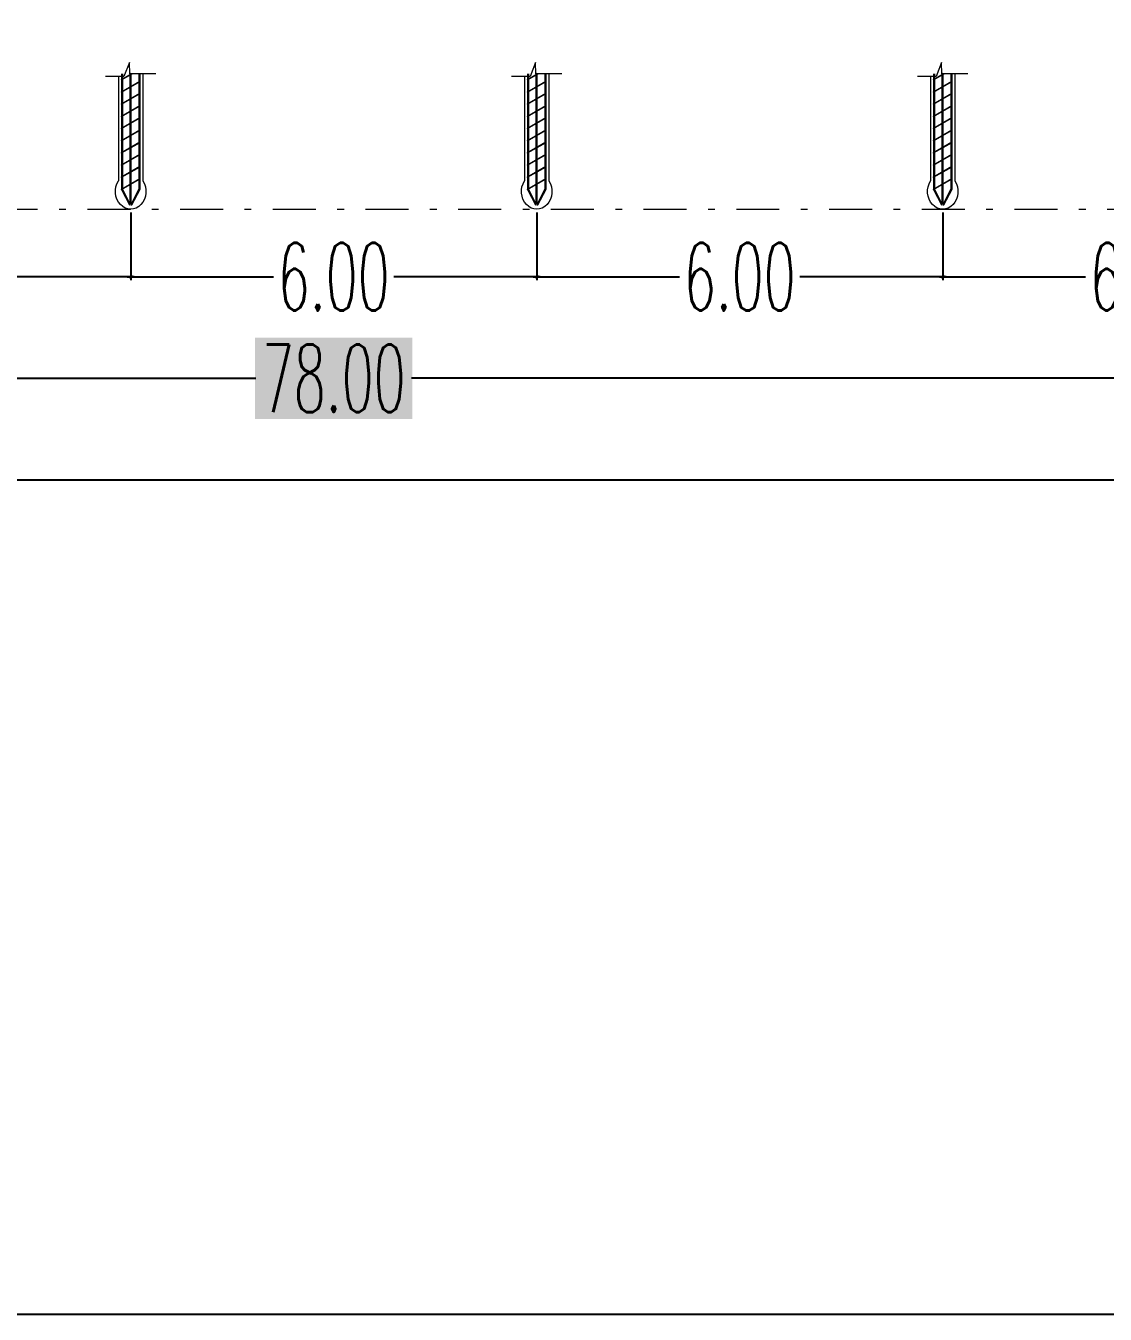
# Model space of a CAD drawing. Header units: millimetres. Extents: x 2175 to 3376, y 1504 to 1740.
# Drawn here: x 3135.83 to 3151.78, y 1588.99 to 1608.04 of the extents above; entities that cross this region are included whole.
import ezdxf

# ---------------------------------------------------------------- set-up
doc = ezdxf.new("R2010")
doc.units = ezdxf.units.MM
for name, pattern in [('DASHDOT2', [12.7, 6.35, -3.175, 0, -3.175]), ('DASHDOTX2', [50.8, 25.4, -12.7, 0, -12.7]), ('DASHED', [19.05, 12.7, -6.35])]:
    doc.linetypes.add(name, pattern=pattern)
doc.layers.add('As Atap', color=3, linetype='DASHDOTX2', lineweight=40)
doc.layers.add('Garis Dim', color=131, linetype='DASHED', lineweight=9)
doc.layers.add('GR', color=7, linetype='Continuous')
doc.layers.add('KOP TEKS', color=1, linetype='Continuous')
doc.layers.add('Layer2', color=7, linetype='DASHED', lineweight=40, true_color=0x238759)
doc.styles.add('-DIM2', font='simplex.shx', dxfattribs={"width": 0.55})
doc.dimstyles.new('DENAH KANTOR', dxfattribs={"dimtxt": 1, "dimasz": 0.05, "dimexe": 0.05, "dimexo": 0.05, "dimgap": 0.05, "dimtad": 0, "dimtih": 1, "dimtoh": 1, "dimzin": 0, "dimdsep": 46, "dimtxsty": '-DIM2', "dimblk": 'ARCHTICK', "dimcen": 0.3, "dimdle": 0.05, "dimclrd": 1, "dimclre": 1, "dimclrt": 7, "dimadec": 0, "dimazin": 0, "dimtfac": 1, "dimtix": 1, "dimtofl": 0, "dimtmove": 0, "dimatfit": 3, "dimldrblk": 'ARCHTICK', "dimfxl": 1, "dimtolj": 1, "dimtzin": 0, "dimarcsym": 0})
doc.dimstyles.new('DIMENSI WARNA 2.1', dxfattribs={"dimtxt": 1, "dimasz": 0.5, "dimexe": 0.1, "dimexo": 0.1, "dimgap": 0.05, "dimtad": 0, "dimtih": 1, "dimtoh": 1, "dimrnd": 0.0025, "dimzin": 0, "dimdsep": 46, "dimtxsty": '-DIM2', "dimblk": 'ARCHTICK', "dimcen": 0.1, "dimclrd": 1, "dimclre": 1, "dimclrt": 256, "dimadec": 0, "dimazin": 0, "dimtfac": 1, "dimtofl": 0, "dimtmove": 0, "dimatfit": 3, "dimldrblk": 'ARCHTICK', "dimfxl": 0.18, "dimtfill": 2, "dimtfillclr": 256, "dimtolj": 1, "dimtzin": 0, "dimarcsym": 0})

# ---------------------------------------------------------------- blocks, each defined once
blk = doc.blocks.new('_ArchTick')
at = {"color": 0, "linetype": 'ByBlock', "const_width": 0.15}
blk.add_lwpolyline([(-0.5, -0.5), (0.5, 0.5)], dxfattribs=at)
blk = doc.blocks.new('*D1250')
at = {"layer": 'Defpoints', "color": 0, "linetype": 'Continuous', "transparency": 16777216}
for p in [(3149.382, 1605.331), (3155.382, 1605.331), (3155.382, 1604.331)]:
    blk.add_point(p, dxfattribs=at)
at = {"layer": 'GR', "color": 1, "linetype": 'Continuous', "lineweight": -2, "transparency": 16777216}
for p, q in [((3149.382, 1605.281), (3149.382, 1604.281)), ((3155.382, 1605.281), (3155.382, 1604.281)), ((3149.332, 1604.331), (3151.494, 1604.331)), ((3155.432, 1604.331), (3153.27, 1604.331))]:
    blk.add_line(p, q, dxfattribs=at)
at = {"layer": 'GR', "color": 1, "linetype": 'Continuous', "lineweight": -2, "transparency": 16777216, "xscale": 0.05, "yscale": 0.05, "zscale": 0.05, "rotation": 180}
blk.add_blockref('_ArchTick', (3149.382, 1604.331), dxfattribs=at)
at = {"layer": 'GR', "color": 1, "linetype": 'Continuous', "lineweight": -2, "transparency": 16777216, "xscale": 0.05, "yscale": 0.05, "zscale": 0.05}
blk.add_blockref('_ArchTick', (3155.382, 1604.331), dxfattribs=at)
at = {"layer": 'GR', "color": 7, "linetype": 'Continuous', "transparency": 16777216, "insert": (3152.382, 1604.331), "char_height": 1, "attachment_point": 5, "style": '-DIM2'}
blk.add_mtext('\\A1;6.00', dxfattribs=at)
blk = doc.blocks.new('*D1252')
at = {"layer": 'Defpoints', "color": 0, "linetype": 'Continuous', "transparency": 16777216}
for p in [(3143.382, 1605.331), (3149.382, 1605.331), (3143.382, 1604.331)]:
    blk.add_point(p, dxfattribs=at)
at = {"layer": 'GR', "color": 1, "linetype": 'Continuous', "lineweight": -2, "transparency": 16777216}
for p, q in [((3143.382, 1605.281), (3143.382, 1604.281)), ((3149.382, 1605.281), (3149.382, 1604.281)), ((3143.332, 1604.331), (3145.494, 1604.331)), ((3149.432, 1604.331), (3147.27, 1604.331))]:
    blk.add_line(p, q, dxfattribs=at)
at = {"layer": 'GR', "color": 1, "linetype": 'Continuous', "lineweight": -2, "transparency": 16777216, "xscale": 0.05, "yscale": 0.05, "zscale": 0.05, "rotation": 180}
blk.add_blockref('_ArchTick', (3143.382, 1604.331), dxfattribs=at)
at = {"layer": 'GR', "color": 1, "linetype": 'Continuous', "lineweight": -2, "transparency": 16777216, "xscale": 0.05, "yscale": 0.05, "zscale": 0.05}
blk.add_blockref('_ArchTick', (3149.382, 1604.331), dxfattribs=at)
at = {"layer": 'GR', "color": 7, "linetype": 'Continuous', "transparency": 16777216, "insert": (3146.382, 1604.331), "char_height": 1, "attachment_point": 5, "style": '-DIM2'}
blk.add_mtext('\\A1;6.00', dxfattribs=at)
blk = doc.blocks.new('*D1253')
at = {"layer": 'Defpoints', "color": 0, "linetype": 'Continuous', "transparency": 16777216}
for p in [(3137.382, 1605.331), (3143.382, 1605.331), (3143.382, 1604.331)]:
    blk.add_point(p, dxfattribs=at)
at = {"layer": 'GR', "color": 1, "linetype": 'Continuous', "lineweight": -2, "transparency": 16777216}
for p, q in [((3137.382, 1605.281), (3137.382, 1604.281)), ((3143.382, 1605.281), (3143.382, 1604.281)), ((3137.332, 1604.331), (3139.494, 1604.331)), ((3143.432, 1604.331), (3141.27, 1604.331))]:
    blk.add_line(p, q, dxfattribs=at)
at = {"layer": 'GR', "color": 1, "linetype": 'Continuous', "lineweight": -2, "transparency": 16777216, "xscale": 0.05, "yscale": 0.05, "zscale": 0.05, "rotation": 180}
blk.add_blockref('_ArchTick', (3137.382, 1604.331), dxfattribs=at)
at = {"layer": 'GR', "color": 1, "linetype": 'Continuous', "lineweight": -2, "transparency": 16777216, "xscale": 0.05, "yscale": 0.05, "zscale": 0.05}
blk.add_blockref('_ArchTick', (3143.382, 1604.331), dxfattribs=at)
at = {"layer": 'GR', "color": 7, "linetype": 'Continuous', "transparency": 16777216, "insert": (3140.382, 1604.331), "char_height": 1, "attachment_point": 5, "style": '-DIM2'}
blk.add_mtext('\\A1;6.00', dxfattribs=at)
blk = doc.blocks.new('*D1255')
at = {"layer": 'Defpoints', "color": 0, "linetype": 'Continuous', "transparency": 16777216}
for p in [(3131.382, 1605.331), (3137.382, 1605.331), (3131.382, 1604.331)]:
    blk.add_point(p, dxfattribs=at)
at = {"layer": 'GR', "color": 1, "linetype": 'Continuous', "lineweight": -2, "transparency": 16777216}
for p, q in [((3131.382, 1605.281), (3131.382, 1604.281)), ((3137.382, 1605.281), (3137.382, 1604.281)), ((3131.332, 1604.331), (3133.494, 1604.331)), ((3137.432, 1604.331), (3135.27, 1604.331))]:
    blk.add_line(p, q, dxfattribs=at)
at = {"layer": 'GR', "color": 1, "linetype": 'Continuous', "lineweight": -2, "transparency": 16777216, "xscale": 0.05, "yscale": 0.05, "zscale": 0.05, "rotation": 180}
blk.add_blockref('_ArchTick', (3131.382, 1604.331), dxfattribs=at)
at = {"layer": 'GR', "color": 1, "linetype": 'Continuous', "lineweight": -2, "transparency": 16777216, "xscale": 0.05, "yscale": 0.05, "zscale": 0.05}
blk.add_blockref('_ArchTick', (3137.382, 1604.331), dxfattribs=at)
at = {"layer": 'GR', "color": 7, "linetype": 'Continuous', "transparency": 16777216, "insert": (3134.382, 1604.331), "char_height": 1, "attachment_point": 5, "style": '-DIM2'}
blk.add_mtext('\\A1;6.00', dxfattribs=at)
blk = doc.blocks.new('*D1060')
at = {"layer": 'Defpoints', "color": 0, "transparency": 16777216}
for p in [(3101.382, 1604.331), (3179.382, 1604.331), (3179.382, 1602.831)]:
    blk.add_point(p, dxfattribs=at)
at = {"layer": 'GR', "color": 1, "lineweight": -2, "transparency": 16777216}
for p, q in [((3101.382, 1604.231), (3101.382, 1602.731)), ((3179.382, 1604.231), (3179.382, 1602.731)), ((3101.382, 1602.831), (3139.232, 1602.831)), ((3179.382, 1602.831), (3141.532, 1602.831))]:
    blk.add_line(p, q, dxfattribs=at)
at = {"layer": 'GR', "color": 1, "lineweight": -2, "transparency": 16777216, "xscale": 0.5, "yscale": 0.5, "zscale": 0.5, "rotation": 180}
blk.add_blockref('_ArchTick', (3101.382, 1602.831), dxfattribs=at)
at = {"layer": 'GR', "color": 1, "lineweight": -2, "transparency": 16777216, "xscale": 0.5, "yscale": 0.5, "zscale": 0.5}
blk.add_blockref('_ArchTick', (3179.382, 1602.831), dxfattribs=at)
at = {"layer": 'GR', "color": 240, "transparency": 16777216, "insert": (3140.382, 1602.831), "char_height": 1, "attachment_point": 5, "style": '-DIM2', "bg_fill": 1, "box_fill_scale": 1.1, "bg_fill_color": 256, "bg_fill_true_color": 16180224, "bg_fill_transparency": 0}
blk.add_mtext('\\A1;78.00', dxfattribs=at)
blk = doc.blocks.new('*D801')
at = {"layer": 'Defpoints', "color": 0, "transparency": 16777216}
for p in [(3101.382, 1602.831), (3215.382, 1602.831), (3215.382, 1601.331)]:
    blk.add_point(p, dxfattribs=at)
at = {"layer": 'GR', "color": 1, "lineweight": -2, "transparency": 16777216}
for p, q in [((3101.382, 1602.731), (3101.382, 1601.231)), ((3215.382, 1602.731), (3215.382, 1601.231)), ((3101.382, 1601.331), (3157.075, 1601.331)), ((3215.382, 1601.331), (3159.689, 1601.331))]:
    blk.add_line(p, q, dxfattribs=at)
at = {"layer": 'GR', "color": 1, "lineweight": -2, "transparency": 16777216, "xscale": 0.5, "yscale": 0.5, "zscale": 0.5, "rotation": 180}
blk.add_blockref('_ArchTick', (3101.382, 1601.331), dxfattribs=at)
at = {"layer": 'GR', "color": 1, "lineweight": -2, "transparency": 16777216, "xscale": 0.5, "yscale": 0.5, "zscale": 0.5}
blk.add_blockref('_ArchTick', (3215.382, 1601.331), dxfattribs=at)
at = {"layer": 'GR', "color": 240, "transparency": 16777216, "insert": (3158.382, 1601.331), "char_height": 1, "attachment_point": 5, "style": '-DIM2', "bg_fill": 1, "box_fill_scale": 1.1, "bg_fill_color": 256, "bg_fill_true_color": 16180224, "bg_fill_transparency": 0}
blk.add_mtext('\\A1;114.00', dxfattribs=at)

msp = doc.modelspace()

# ---------------------------------------------------------------- linework, layer by layer
at = {"layer": 'As Atap', "color": 7, "linetype": 'ByBlock', "lineweight": 5}
for p, q in [((3137.202, 1607.294), (3137.202, 1605.75)), ((3137.562, 1607.331), (3137.562, 1605.75)), ((3143.202, 1607.294), (3143.202, 1605.75)), ((3143.562, 1607.331), (3143.562, 1605.75)), ((3149.202, 1607.294), (3149.202, 1605.75)), ((3149.562, 1607.331), (3149.562, 1605.75))]:
    msp.add_line(p, q, dxfattribs=at)
at = {"layer": 'As Atap', "color": 0, "linetype": 'ByBlock', "lineweight": 5}
for p, q in [((3137.247, 1607.331), (3137.247, 1607.25)), ((3137.247, 1607.242), (3137.247, 1607.07)), ((3137.259, 1607.331), (3137.259, 1607.257)), ((3137.259, 1607.249), (3137.259, 1607.077)), ((3137.37, 1607.349), (3137.37, 1607.321)), ((3137.37, 1607.313), (3137.37, 1607.141)), ((3137.382, 1607.331), (3137.382, 1607.328)), ((3137.382, 1607.32), (3137.382, 1607.148)), ((3137.504, 1607.331), (3137.504, 1607.219)), ((3137.504, 1607.21), (3137.504, 1607.039)), ((3137.516, 1607.331), (3137.516, 1607.225)), ((3137.516, 1607.217), (3137.516, 1607.045)), ((3143.247, 1607.331), (3143.247, 1607.25)), ((3143.247, 1607.242), (3143.247, 1607.07)), ((3143.259, 1607.331), (3143.259, 1607.257)), ((3143.259, 1607.249), (3143.259, 1607.077)), ((3143.37, 1607.349), (3143.37, 1607.321)), ((3143.37, 1607.313), (3143.37, 1607.141)), ((3143.382, 1607.331), (3143.382, 1607.328)), ((3143.382, 1607.32), (3143.382, 1607.148)), ((3143.504, 1607.331), (3143.504, 1607.219)), ((3143.504, 1607.21), (3143.504, 1607.039)), ((3143.516, 1607.331), (3143.516, 1607.225)), ((3143.516, 1607.217), (3143.516, 1607.045)), ((3149.247, 1607.331), (3149.247, 1607.25)), ((3149.247, 1607.242), (3149.247, 1607.07)), ((3149.259, 1607.331), (3149.259, 1607.257)), ((3149.259, 1607.249), (3149.259, 1607.077)), ((3149.37, 1607.349), (3149.37, 1607.321)), ((3149.37, 1607.313), (3149.37, 1607.141)), ((3149.382, 1607.331), (3149.382, 1607.328)), ((3149.382, 1607.32), (3149.382, 1607.148)), ((3149.504, 1607.331), (3149.504, 1607.219)), ((3149.504, 1607.21), (3149.504, 1607.039)), ((3149.516, 1607.331), (3149.516, 1607.225)), ((3149.516, 1607.217), (3149.516, 1607.045)), ((3137.247, 1607.062), (3137.247, 1606.89)), ((3137.259, 1607.069), (3137.259, 1606.897)), ((3137.37, 1607.133), (3137.37, 1606.961)), ((3137.382, 1607.14), (3137.382, 1606.968)), ((3137.504, 1607.03), (3137.504, 1606.859)), ((3137.516, 1607.037), (3137.516, 1606.865)), ((3143.247, 1607.062), (3143.247, 1606.89)), ((3143.259, 1607.069), (3143.259, 1606.897)), ((3143.37, 1607.133), (3143.37, 1606.961)), ((3143.382, 1607.14), (3143.382, 1606.968)), ((3143.504, 1607.03), (3143.504, 1606.859)), ((3143.516, 1607.037), (3143.516, 1606.865)), ((3149.247, 1607.062), (3149.247, 1606.89)), ((3149.259, 1607.069), (3149.259, 1606.897)), ((3149.37, 1607.133), (3149.37, 1606.961)), ((3149.382, 1607.14), (3149.382, 1606.968)), ((3149.504, 1607.03), (3149.504, 1606.859)), ((3149.516, 1607.037), (3149.516, 1606.865)), ((3137.247, 1606.882), (3137.247, 1606.71)), ((3137.259, 1606.889), (3137.259, 1606.717)), ((3137.37, 1606.953), (3137.37, 1606.781)), ((3137.382, 1606.96), (3137.382, 1606.788)), ((3137.504, 1606.85), (3137.504, 1606.679)), ((3137.516, 1606.857), (3137.516, 1606.685)), ((3143.247, 1606.882), (3143.247, 1606.71)), ((3143.259, 1606.889), (3143.259, 1606.717)), ((3143.37, 1606.953), (3143.37, 1606.781)), ((3143.382, 1606.96), (3143.382, 1606.788)), ((3143.504, 1606.85), (3143.504, 1606.679)), ((3143.516, 1606.857), (3143.516, 1606.685)), ((3149.247, 1606.882), (3149.247, 1606.71)), ((3149.259, 1606.889), (3149.259, 1606.717)), ((3149.37, 1606.953), (3149.37, 1606.781)), ((3149.382, 1606.96), (3149.382, 1606.788)), ((3149.504, 1606.85), (3149.504, 1606.679)), ((3149.516, 1606.857), (3149.516, 1606.685)), ((3137.247, 1606.702), (3137.247, 1606.53)), ((3137.259, 1606.709), (3137.259, 1606.537)), ((3137.37, 1606.773), (3137.37, 1606.601)), ((3137.382, 1606.78), (3137.382, 1606.608)), ((3137.504, 1606.67), (3137.504, 1606.499)), ((3137.516, 1606.677), (3137.516, 1606.505)), ((3143.247, 1606.702), (3143.247, 1606.53)), ((3143.259, 1606.709), (3143.259, 1606.537)), ((3143.37, 1606.773), (3143.37, 1606.601)), ((3143.382, 1606.78), (3143.382, 1606.608)), ((3143.504, 1606.67), (3143.504, 1606.499)), ((3143.516, 1606.677), (3143.516, 1606.505)), ((3149.247, 1606.702), (3149.247, 1606.53)), ((3149.259, 1606.709), (3149.259, 1606.537)), ((3149.37, 1606.773), (3149.37, 1606.601)), ((3149.382, 1606.78), (3149.382, 1606.608)), ((3149.504, 1606.67), (3149.504, 1606.499)), ((3149.516, 1606.677), (3149.516, 1606.505)), ((3137.247, 1606.522), (3137.247, 1606.35)), ((3137.259, 1606.529), (3137.259, 1606.357)), ((3137.37, 1606.593), (3137.37, 1606.421)), ((3137.382, 1606.6), (3137.382, 1606.428)), ((3137.382, 1606.42), (3137.382, 1606.248)), ((3137.504, 1606.49), (3137.504, 1606.319)), ((3137.516, 1606.497), (3137.516, 1606.325)), ((3143.247, 1606.522), (3143.247, 1606.35)), ((3143.259, 1606.529), (3143.259, 1606.357)), ((3143.37, 1606.593), (3143.37, 1606.421)), ((3143.382, 1606.6), (3143.382, 1606.428)), ((3143.382, 1606.42), (3143.382, 1606.248)), ((3143.504, 1606.49), (3143.504, 1606.319)), ((3143.516, 1606.497), (3143.516, 1606.325)), ((3149.247, 1606.522), (3149.247, 1606.35)), ((3149.259, 1606.529), (3149.259, 1606.357)), ((3149.37, 1606.593), (3149.37, 1606.421)), ((3149.382, 1606.6), (3149.382, 1606.428)), ((3149.382, 1606.42), (3149.382, 1606.248)), ((3149.504, 1606.49), (3149.504, 1606.319)), ((3149.516, 1606.497), (3149.516, 1606.325)), ((3137.247, 1606.342), (3137.247, 1606.17)), ((3137.259, 1606.349), (3137.259, 1606.177)), ((3137.37, 1606.413), (3137.37, 1606.241)), ((3137.37, 1606.233), (3137.37, 1606.061)), ((3137.382, 1606.24), (3137.382, 1606.068)), ((3137.504, 1606.31), (3137.504, 1606.139)), ((3137.516, 1606.317), (3137.516, 1606.145)), ((3143.247, 1606.342), (3143.247, 1606.17)), ((3143.259, 1606.349), (3143.259, 1606.177)), ((3143.37, 1606.413), (3143.37, 1606.241)), ((3143.37, 1606.233), (3143.37, 1606.061)), ((3143.382, 1606.24), (3143.382, 1606.068)), ((3143.504, 1606.31), (3143.504, 1606.139)), ((3143.516, 1606.317), (3143.516, 1606.145)), ((3149.247, 1606.342), (3149.247, 1606.17)), ((3149.259, 1606.349), (3149.259, 1606.177)), ((3149.37, 1606.413), (3149.37, 1606.241)), ((3149.37, 1606.233), (3149.37, 1606.061)), ((3149.382, 1606.24), (3149.382, 1606.068)), ((3149.504, 1606.31), (3149.504, 1606.139)), ((3149.516, 1606.317), (3149.516, 1606.145)), ((3137.247, 1606.162), (3137.247, 1605.99)), ((3137.259, 1606.169), (3137.259, 1605.997)), ((3137.37, 1606.053), (3137.37, 1605.881)), ((3137.382, 1606.06), (3137.382, 1605.888)), ((3137.504, 1606.13), (3137.504, 1605.959)), ((3137.516, 1606.137), (3137.516, 1605.965)), ((3143.247, 1606.162), (3143.247, 1605.99)), ((3143.259, 1606.169), (3143.259, 1605.997)), ((3143.37, 1606.053), (3143.37, 1605.881)), ((3143.382, 1606.06), (3143.382, 1605.888)), ((3143.504, 1606.13), (3143.504, 1605.959)), ((3143.516, 1606.137), (3143.516, 1605.965)), ((3149.247, 1606.162), (3149.247, 1605.99)), ((3149.259, 1606.169), (3149.259, 1605.997)), ((3149.37, 1606.053), (3149.37, 1605.881)), ((3149.382, 1606.06), (3149.382, 1605.888)), ((3149.504, 1606.13), (3149.504, 1605.959)), ((3149.516, 1606.137), (3149.516, 1605.965)), ((3137.247, 1605.982), (3137.247, 1605.81)), ((3137.259, 1605.989), (3137.259, 1605.817)), ((3137.37, 1605.873), (3137.37, 1605.701)), ((3137.382, 1605.88), (3137.382, 1605.708)), ((3137.504, 1605.95), (3137.504, 1605.779)), ((3137.516, 1605.957), (3137.516, 1605.785)), ((3143.247, 1605.982), (3143.247, 1605.81)), ((3143.259, 1605.989), (3143.259, 1605.817)), ((3143.37, 1605.873), (3143.37, 1605.701)), ((3143.382, 1605.88), (3143.382, 1605.708)), ((3143.504, 1605.95), (3143.504, 1605.779)), ((3143.516, 1605.957), (3143.516, 1605.785)), ((3149.247, 1605.982), (3149.247, 1605.81)), ((3149.259, 1605.989), (3149.259, 1605.817)), ((3149.37, 1605.873), (3149.37, 1605.701)), ((3149.382, 1605.88), (3149.382, 1605.708)), ((3149.504, 1605.95), (3149.504, 1605.779)), ((3149.516, 1605.957), (3149.516, 1605.785)), ((3137.247, 1605.802), (3137.247, 1605.63)), ((3137.259, 1605.809), (3137.259, 1605.637)), ((3137.37, 1605.693), (3137.37, 1605.414)), ((3137.382, 1605.7), (3137.382, 1605.414)), ((3137.504, 1605.77), (3137.504, 1605.625)), ((3137.516, 1605.777), (3137.516, 1605.622)), ((3143.247, 1605.802), (3143.247, 1605.63)), ((3143.259, 1605.809), (3143.259, 1605.637)), ((3143.37, 1605.693), (3143.37, 1605.414)), ((3143.382, 1605.7), (3143.382, 1605.414)), ((3143.504, 1605.77), (3143.504, 1605.625)), ((3143.516, 1605.777), (3143.516, 1605.622)), ((3149.247, 1605.802), (3149.247, 1605.63)), ((3149.259, 1605.809), (3149.259, 1605.637)), ((3149.37, 1605.693), (3149.37, 1605.414)), ((3149.382, 1605.7), (3149.382, 1605.414)), ((3149.504, 1605.77), (3149.504, 1605.625)), ((3149.516, 1605.777), (3149.516, 1605.622)), ((3137.259, 1605.629), (3137.259, 1605.625)), ((3137.259, 1605.629), (3137.259, 1605.625)), ((3143.259, 1605.629), (3143.259, 1605.625)), ((3143.259, 1605.629), (3143.259, 1605.625)), ((3149.259, 1605.629), (3149.259, 1605.625)), ((3149.259, 1605.629), (3149.259, 1605.625))]:
    msp.add_line(p, q, dxfattribs=at)
at = {"layer": 'As Atap', "color": 2, "linetype": 'ByBlock', "lineweight": 5}
for p, q in [((3137.37, 1605.332), (3137.37, 1605.331)), ((3143.37, 1605.332), (3143.37, 1605.331)), ((3149.37, 1605.332), (3149.37, 1605.331))]:
    msp.add_line(p, q, dxfattribs=at)
at = {"layer": 'Garis Dim', "color": 0, "linetype": 'ByBlock', "lineweight": 5}
for p, q in [((3137.244, 1607.248), (3137.388, 1607.331)), ((3137.244, 1607.068), (3137.516, 1607.225)), ((3137.247, 1607.242), (3137.402, 1607.331)), ((3137.247, 1607.062), (3137.52, 1607.219)), ((3143.244, 1607.248), (3143.388, 1607.331)), ((3143.244, 1607.068), (3143.516, 1607.225)), ((3143.247, 1607.242), (3143.402, 1607.331)), ((3143.247, 1607.062), (3143.52, 1607.219)), ((3149.244, 1607.248), (3149.388, 1607.331)), ((3149.244, 1607.068), (3149.516, 1607.225)), ((3149.247, 1607.242), (3149.402, 1607.331)), ((3149.247, 1607.062), (3149.52, 1607.219)), ((3137.244, 1606.888), (3137.516, 1607.045)), ((3137.247, 1606.882), (3137.52, 1607.039)), ((3143.244, 1606.888), (3143.516, 1607.045)), ((3143.247, 1606.882), (3143.52, 1607.039)), ((3149.244, 1606.888), (3149.516, 1607.045)), ((3149.247, 1606.882), (3149.52, 1607.039)), ((3137.244, 1606.708), (3137.516, 1606.865)), ((3137.247, 1606.702), (3137.52, 1606.859)), ((3143.244, 1606.708), (3143.516, 1606.865)), ((3143.247, 1606.702), (3143.52, 1606.859)), ((3149.244, 1606.708), (3149.516, 1606.865)), ((3149.247, 1606.702), (3149.52, 1606.859)), ((3137.244, 1606.528), (3137.516, 1606.685)), ((3137.247, 1606.522), (3137.52, 1606.679)), ((3143.244, 1606.528), (3143.516, 1606.685)), ((3143.247, 1606.522), (3143.52, 1606.679)), ((3149.244, 1606.528), (3149.516, 1606.685)), ((3149.247, 1606.522), (3149.52, 1606.679)), ((3137.244, 1606.348), (3137.516, 1606.505)), ((3137.247, 1606.342), (3137.52, 1606.499)), ((3143.244, 1606.348), (3143.516, 1606.505)), ((3143.247, 1606.342), (3143.52, 1606.499)), ((3149.244, 1606.348), (3149.516, 1606.505)), ((3149.247, 1606.342), (3149.52, 1606.499)), ((3137.244, 1606.168), (3137.516, 1606.325)), ((3137.247, 1606.162), (3137.52, 1606.319)), ((3143.244, 1606.168), (3143.516, 1606.325)), ((3143.247, 1606.162), (3143.52, 1606.319)), ((3149.244, 1606.168), (3149.516, 1606.325)), ((3149.247, 1606.162), (3149.52, 1606.319)), ((3137.244, 1605.988), (3137.516, 1606.145)), ((3137.247, 1605.982), (3137.52, 1606.139)), ((3143.244, 1605.988), (3143.516, 1606.145)), ((3143.247, 1605.982), (3143.52, 1606.139)), ((3149.244, 1605.988), (3149.516, 1606.145)), ((3149.247, 1605.982), (3149.52, 1606.139)), ((3137.244, 1605.808), (3137.516, 1605.965)), ((3137.247, 1605.802), (3137.52, 1605.959)), ((3143.244, 1605.808), (3143.516, 1605.965)), ((3143.247, 1605.802), (3143.52, 1605.959)), ((3149.244, 1605.808), (3149.516, 1605.965)), ((3149.247, 1605.802), (3149.52, 1605.959)), ((3137.244, 1605.628), (3137.516, 1605.785)), ((3137.247, 1605.622), (3137.52, 1605.779)), ((3143.244, 1605.628), (3143.516, 1605.785)), ((3143.247, 1605.622), (3143.52, 1605.779)), ((3149.244, 1605.628), (3149.516, 1605.785)), ((3149.247, 1605.622), (3149.52, 1605.779)), ((3137.247, 1605.622), (3137.365, 1605.396)), ((3137.259, 1605.625), (3137.376, 1605.402)), ((3137.504, 1605.625), (3137.384, 1605.394)), ((3137.516, 1605.622), (3137.395, 1605.389)), ((3143.247, 1605.622), (3143.365, 1605.396)), ((3143.259, 1605.625), (3143.376, 1605.402)), ((3143.504, 1605.625), (3143.384, 1605.394)), ((3143.516, 1605.622), (3143.395, 1605.389)), ((3149.247, 1605.622), (3149.365, 1605.396)), ((3149.259, 1605.625), (3149.376, 1605.402)), ((3149.504, 1605.625), (3149.384, 1605.394)), ((3149.516, 1605.622), (3149.395, 1605.389)), ((3137.365, 1605.396), (3137.376, 1605.402)), ((3137.37, 1605.414), (3137.382, 1605.414)), ((3137.384, 1605.394), (3137.395, 1605.389)), ((3143.365, 1605.396), (3143.376, 1605.402)), ((3143.37, 1605.414), (3143.382, 1605.414)), ((3143.384, 1605.394), (3143.395, 1605.389)), ((3149.365, 1605.396), (3149.376, 1605.402)), ((3149.37, 1605.414), (3149.382, 1605.414)), ((3149.384, 1605.394), (3149.395, 1605.389))]:
    msp.add_line(p, q, dxfattribs=at)
at = {"layer": 'Garis Dim', "linetype": 'DASHDOT2', "ltscale": 0.1}
msp.add_line((3098.382, 1605.331), (3221.382, 1605.331), dxfattribs=at)
at = {"layer": 'Garis Dim', "color": 0, "linetype": 'ByBlock', "lineweight": 5}
for centre, start, end in [((3137.245, 1607.245), 120.0006, 300.0006), ((3137.518, 1607.222), 298.5406, 121.4606), ((3143.245, 1607.245), 120.0006, 300.0006), ((3143.518, 1607.222), 298.5406, 121.4606), ((3149.245, 1607.245), 120.0006, 300.0006), ((3149.518, 1607.222), 298.5406, 121.4606), ((3137.245, 1607.065), 120.0006, 300.0006), ((3137.518, 1607.042), 298.5406, 121.4606), ((3143.245, 1607.065), 120.0006, 300.0006), ((3143.518, 1607.042), 298.5406, 121.4606), ((3149.245, 1607.065), 120.0006, 300.0006), ((3149.518, 1607.042), 298.5406, 121.4606), ((3137.245, 1606.885), 120.0006, 300.0006), ((3137.518, 1606.862), 298.5406, 121.4606), ((3143.245, 1606.885), 120.0006, 300.0006), ((3143.518, 1606.862), 298.5406, 121.4606), ((3149.245, 1606.885), 120.0006, 300.0006), ((3149.518, 1606.862), 298.5406, 121.4606), ((3137.245, 1606.705), 120.0006, 300.0006), ((3137.518, 1606.682), 298.5406, 121.4606), ((3143.245, 1606.705), 120.0006, 300.0006), ((3143.518, 1606.682), 298.5406, 121.4606), ((3149.245, 1606.705), 120.0006, 300.0006), ((3149.518, 1606.682), 298.5406, 121.4606), ((3137.245, 1606.525), 120.0006, 300.0006), ((3137.518, 1606.502), 298.5406, 121.4606), ((3143.245, 1606.525), 120.0006, 300.0006), ((3143.518, 1606.502), 298.5406, 121.4606), ((3149.245, 1606.525), 120.0006, 300.0006), ((3149.518, 1606.502), 298.5406, 121.4606), ((3137.245, 1606.345), 120.0006, 300.0006), ((3137.518, 1606.322), 298.5406, 121.4606), ((3143.245, 1606.345), 120.0006, 300.0006), ((3143.518, 1606.322), 298.5406, 121.4606), ((3149.245, 1606.345), 120.0006, 300.0006), ((3149.518, 1606.322), 298.5406, 121.4606), ((3137.245, 1606.165), 120.0006, 300.0006), ((3137.518, 1606.142), 298.5406, 121.4606), ((3143.245, 1606.165), 120.0006, 300.0006), ((3143.518, 1606.142), 298.5406, 121.4606), ((3149.245, 1606.165), 120.0006, 300.0006), ((3149.518, 1606.142), 298.5406, 121.4606), ((3137.245, 1605.985), 120.0006, 300.0006), ((3137.518, 1605.962), 298.5406, 121.4606), ((3143.245, 1605.985), 120.0006, 300.0006), ((3143.518, 1605.962), 298.5406, 121.4606), ((3149.245, 1605.985), 120.0006, 300.0006), ((3149.518, 1605.962), 298.5406, 121.4606), ((3137.245, 1605.805), 120.0006, 300.0006), ((3137.518, 1605.782), 298.5406, 121.4606), ((3143.245, 1605.805), 120.0006, 300.0006), ((3143.518, 1605.782), 298.5406, 121.4606), ((3149.245, 1605.805), 120.0006, 300.0006), ((3149.518, 1605.782), 298.5406, 121.4606), ((3137.245, 1605.625), 120.0006, 300.0006), ((3143.245, 1605.625), 120.0006, 300.0006), ((3149.245, 1605.625), 120.0006, 300.0006)]:
    msp.add_arc(centre, 0.0036, start, end, dxfattribs=at)
at = {"layer": 'Garis Dim', "color": 7, "linetype": 'ByBlock', "lineweight": 5, "extrusion": (0, 0, -1)}
for centre in [(3137.382, 1605.592), (3143.382, 1605.592), (3149.382, 1605.592)]:
    msp.add_ellipse(centre, major_axis=(0, 0.261), ratio=0.864672, start_param=0.923757, end_param=5.359428, dxfattribs=at)
at = {"layer": 'KOP TEKS', "color": 2}
msp.add_lwpolyline([(3093.821, 1681.172), (3093.821, 1588.993), (3224.188, 1588.993), (3224.188, 1681.172)], close=True, dxfattribs=at)
at = {"layer": 'Layer2', "linetype": 'ByBlock', "lineweight": 5}
for points in [[(3137.753, 1607.331), (3137.37, 1607.331), (3137.363, 1607.498), (3137.283, 1607.294), (3137.011, 1607.294)], [(3143.753, 1607.331), (3143.37, 1607.331), (3143.363, 1607.498), (3143.283, 1607.294), (3143.011, 1607.294)], [(3149.753, 1607.331), (3149.37, 1607.331), (3149.363, 1607.498), (3149.283, 1607.294), (3149.011, 1607.294)]]:
    msp.add_lwpolyline(points, dxfattribs=at)

# ---------------------------------------------------------------- dimensions: what is measured, and where the dimension line sits
at = {"layer": 'GR', "linetype": 'Continuous'}
for base, p1, p2, picture, middle in [((3131.382, 1604.331), (3137.382, 1605.331), (3131.382, 1605.331), '*D1255', (3134.382, 1604.331)), ((3143.382, 1604.331), (3149.382, 1605.331), (3143.382, 1605.331), '*D1252', (3146.382, 1604.331))]:
    dim = msp.add_linear_dim(base=base, p1=p1, p2=p2, angle=180, dimstyle='DENAH KANTOR', dxfattribs=at)
    dim.commit()
    dim.dimension.update_dxf_attribs({"geometry": picture, "text_midpoint": middle})
for base, p1, p2, picture, middle in [((3143.382, 1604.331), (3137.382, 1605.331), (3143.382, 1605.331), '*D1253', (3140.382, 1604.331)), ((3155.382, 1604.331), (3149.382, 1605.331), (3155.382, 1605.331), '*D1250', (3152.382, 1604.331))]:
    dim = msp.add_linear_dim(base=base, p1=p1, p2=p2, dimstyle='DENAH KANTOR', dxfattribs=at)
    dim.commit()
    dim.dimension.update_dxf_attribs({"geometry": picture, "text_midpoint": middle})
at = {"layer": 'GR'}
for base, p1, p2, picture, middle in [((3179.382, 1602.831), (3101.382, 1604.331), (3179.382, 1604.331), '*D1060', (3140.382, 1602.831)), ((3215.382, 1601.331), (3101.382, 1602.831), (3215.382, 1602.831), '*D801', (3158.382, 1601.331))]:
    dim = msp.add_linear_dim(base=base, p1=p1, p2=p2, dimstyle='DIMENSI WARNA 2.1', dxfattribs=at)
    dim.commit()
    dim.dimension.update_dxf_attribs({"geometry": picture, "text_midpoint": middle})

doc.saveas('drawing.dxf')
